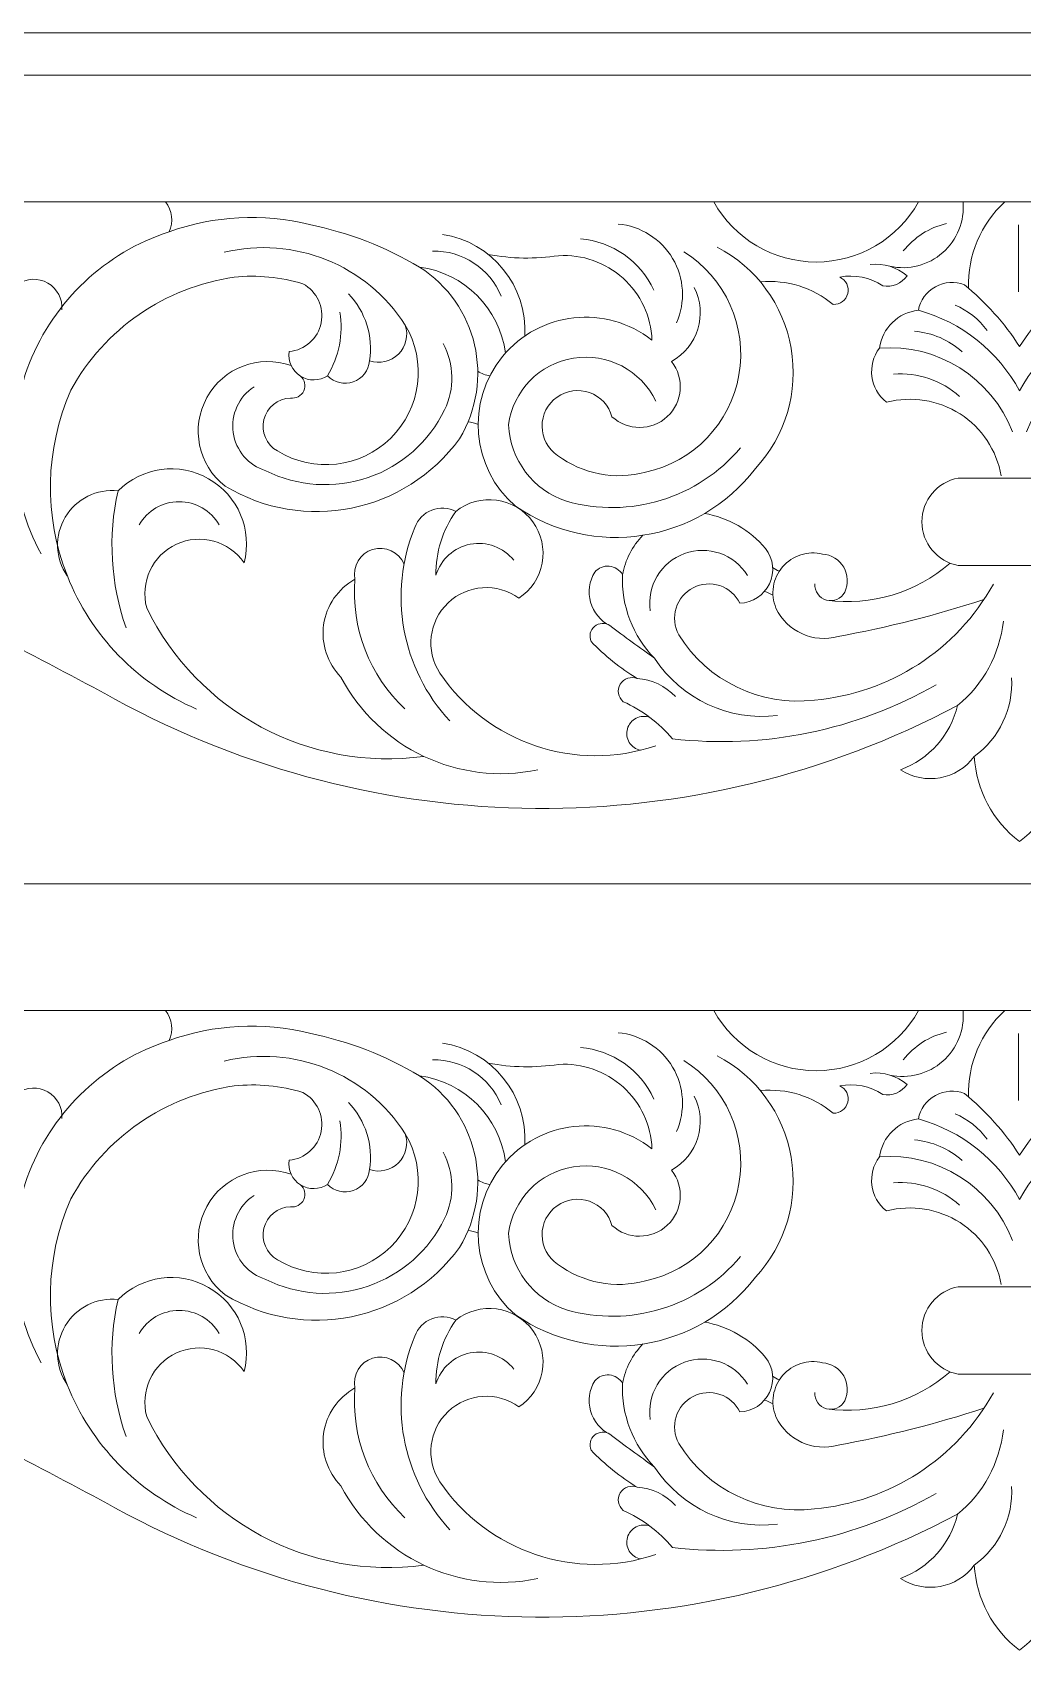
# Model space of a CAD drawing. Header units: millimetres. Extents: x 4866 to 5110, y 114 to 375.
# Drawn here: x 4921.9 to 4968.5, y 297.6 to 374.9 of the extents above; entities that cross this region are included whole.
import ezdxf

# ---------------------------------------------------------------- set-up
doc = ezdxf.new("R2010")
doc.units = ezdxf.units.MM
doc.header["$MEASUREMENT"] = 0
doc.layers.add('SITARA ALL', color=18, linetype='Continuous', true_color=0x000000)

msp = doc.modelspace()

# ---------------------------------------------------------------- linework, layer by layer
at = {"layer": 'SITARA ALL', "lineweight": 9}
for points, knots in [([(4866.449, 374.868), (4866.449, 374.868), (5110.449, 374.868), (5110.449, 374.868), (5110.449, 374.868), (5110.449, 252.868), (5110.449, 252.868), (5110.449, 252.868), (4866.449, 252.868), (4866.449, 252.868), (4866.449, 252.868), (4866.449, 374.868), (4866.449, 374.868)], [0, 0, 0, 0, 0.25, 0.25, 0.25, 0.5, 0.5, 0.5, 0.75, 0.75, 0.75, 1, 1, 1, 1]), ([(4917.691, 366.903), (4917.691, 366.903), (4868.458, 366.903), (4868.458, 366.903), (4868.458, 366.903), (4868.458, 372.868), (4868.458, 372.868), (4868.458, 372.868), (5068.449, 372.868), (5068.449, 372.868), (5068.449, 372.868), (5068.449, 366.903), (5068.449, 366.903), (5068.449, 366.903), (4918.777, 366.903), (4918.777, 366.903)], [0, 0, 0, 0, 0.166667, 0.166667, 0.166667, 0.333333, 0.333333, 0.333333, 0.5, 0.5, 0.5, 0.666667, 0.666667, 0.666667, 1, 1, 1, 1]), ([(4928.198, 366.903), (4928.514, 366.502), (4928.577, 365.957), (4928.361, 365.495), (4925.361, 364.514), (4922.953, 362.253), (4921.789, 359.319), (4920.626, 356.385), (4920.826, 353.088), (4922.338, 350.317)], [0, 0, 0, 0, 0.25, 0.25, 0.25, 0.5, 0.5, 0.5, 1, 1, 1, 1]), ([(4940.162, 363.832), (4938.558, 364.784), (4936.807, 365.461), (4934.98, 365.838), (4932.787, 366.377), (4930.486, 366.258), (4928.361, 365.495)], [0, 0, 0, 0, 0.333333, 0.333333, 0.333333, 1, 1, 1, 1]), ([(4954.021, 366.903), (4954.997, 365.154), (4956.84, 364.071), (4958.843, 364.071), (4960.845, 364.072), (4962.689, 365.154), (4963.664, 366.903)], [0, 0, 0, 0, 0.333333, 0.333333, 0.333333, 1, 1, 1, 1]), ([(4962.316, 363.868), (4963.202, 363.676), (4964.126, 363.915), (4964.806, 364.514), (4965.487, 365.113), (4965.842, 365.999), (4965.763, 366.903)], [0, 0, 0, 0, 0.333333, 0.333333, 0.333333, 1, 1, 1, 1]), ([(4952.263, 361.201), (4952.696, 362.183), (4952.629, 363.313), (4952.083, 364.236), (4951.537, 365.16), (4950.58, 365.764), (4949.511, 365.86)], [0, 0, 0, 0, 0.333333, 0.333333, 0.333333, 1, 1, 1, 1]), ([(4934.553, 358.695), (4934.754, 358.524), (4934.817, 358.24), (4934.707, 358.001), (4934.597, 357.761), (4934.34, 357.624), (4934.08, 357.665), (4933.482, 357.644), (4932.972, 357.229), (4932.83, 356.648), (4932.688, 356.067), (4932.949, 355.463), (4933.47, 355.169), (4935.177, 354.12), (4937.377, 354.37), (4938.803, 355.777), (4940.229, 357.183), (4940.513, 359.379), (4939.489, 361.1), (4937.663, 363.944), (4934.242, 365.32), (4930.958, 364.527)], [0, 0, 0, 0, 0.125, 0.125, 0.125, 0.25, 0.25, 0.25, 0.375, 0.375, 0.375, 0.5, 0.5, 0.5, 0.625, 0.625, 0.625, 0.75, 0.75, 0.75, 1, 1, 1, 1]), ([(4943.399, 364.425), (4944.493, 364.222), (4945.613, 364.203), (4946.713, 364.369), (4947.826, 364.438), (4948.921, 364.054), (4949.748, 363.307), (4950.575, 362.559), (4951.066, 361.508), (4951.11, 360.393), (4948.942, 362.088), (4945.822, 361.749), (4944.076, 359.623), (4942.329, 357.497), (4942.593, 354.369), (4944.676, 352.572), (4948.319, 350.056), (4953.289, 350.83), (4955.984, 354.343), (4957.397, 355.866), (4958.019, 357.959), (4957.664, 360.006), (4957.31, 362.053), (4956.022, 363.817), (4954.178, 364.775)], [0, 0, 0, 0, 0.111111, 0.111111, 0.111111, 0.222222, 0.222222, 0.222222, 0.333333, 0.333333, 0.333333, 0.444444, 0.444444, 0.444444, 0.555556, 0.555556, 0.555556, 0.666667, 0.666667, 0.666667, 0.777778, 0.777778, 0.777778, 1, 1, 1, 1]), ([(4952.615, 364.55), (4954.578, 363.325), (4955.603, 361.029), (4955.206, 358.749), (4954.809, 356.469), (4953.066, 354.657), (4950.805, 354.168), (4949.375, 353.789), (4947.85, 354.08), (4946.66, 354.956), (4946.208, 355.266), (4945.936, 355.778), (4945.932, 356.325), (4945.927, 356.873), (4946.191, 357.388), (4946.637, 357.706), (4947.083, 358.023), (4947.657, 358.102), (4948.172, 357.918), (4948.688, 357.734), (4949.082, 357.31), (4949.226, 356.781), (4949.964, 356.105), (4951.096, 356.108), (4951.829, 356.789), (4952.563, 357.47), (4952.651, 358.599), (4952.03, 359.384), (4953.268, 360.073), (4953.742, 361.614), (4953.103, 362.878)], [0, 0, 0, 0, 0.090909, 0.090909, 0.090909, 0.181818, 0.181818, 0.181818, 0.272727, 0.272727, 0.272727, 0.363636, 0.363636, 0.363636, 0.454545, 0.454545, 0.454545, 0.545455, 0.545455, 0.545455, 0.636364, 0.636364, 0.636364, 0.727273, 0.727273, 0.727273, 0.818182, 0.818182, 0.818182, 1, 1, 1, 1]), ([(4961.393, 363.946), (4962.019, 364.026), (4962.65, 363.834), (4963.126, 363.418), (4962.867, 363.053), (4962.42, 362.87), (4961.98, 362.949), (4961.385, 363.349), (4960.657, 363.497), (4959.953, 363.359), (4960.249, 363.227), (4960.409, 362.902), (4960.333, 362.587), (4960.257, 362.272), (4959.966, 362.056), (4959.643, 362.074), (4958.69, 362.871), (4957.457, 363.252), (4956.22, 363.131)], [0, 0, 0, 0, 0.142857, 0.142857, 0.142857, 0.285714, 0.285714, 0.285714, 0.428571, 0.428571, 0.428571, 0.571429, 0.571429, 0.571429, 0.714286, 0.714286, 0.714286, 1, 1, 1, 1]), ([(4923.314, 361.823), (4923.352, 362.335), (4923.093, 362.823), (4922.648, 363.079), (4922.203, 363.335), (4921.651, 363.314), (4921.227, 363.024)], [0, 0, 0, 0, 0.333333, 0.333333, 0.333333, 1, 1, 1, 1]), ([(4939.489, 361.1), (4939.649, 360.622), (4939.524, 360.093), (4939.167, 359.736), (4938.811, 359.379), (4938.282, 359.254), (4937.803, 359.413), (4937.767, 358.962), (4937.468, 358.575), (4937.041, 358.424), (4936.614, 358.273), (4936.138, 358.388), (4935.826, 358.717), (4935.444, 358.458), (4934.944, 358.449), (4934.553, 358.695), (4934.162, 358.94), (4933.952, 359.393), (4934.018, 359.85), (4934.764, 359.922), (4935.376, 360.472), (4935.526, 361.207), (4935.675, 361.942), (4935.327, 362.688), (4934.667, 363.045), (4933.621, 363.365), (4932.522, 363.47), (4931.435, 363.356), (4928.17, 362.893), (4925.317, 360.921), (4923.732, 358.03), (4922.514, 355.252), (4922.456, 352.102), (4923.571, 349.281), (4924.686, 346.46), (4926.869, 344.207), (4929.657, 343.014)], [0, 0, 0, 0, 0.076923, 0.076923, 0.076923, 0.153846, 0.153846, 0.153846, 0.230769, 0.230769, 0.230769, 0.307692, 0.307692, 0.307692, 0.384615, 0.384615, 0.384615, 0.461538, 0.461538, 0.461538, 0.538462, 0.538462, 0.538462, 0.615385, 0.615385, 0.615385, 0.692308, 0.692308, 0.692308, 0.769231, 0.769231, 0.769231, 0.846154, 0.846154, 0.846154, 1, 1, 1, 1]), ([(4934.113, 359.194), (4932.596, 359.732), (4930.914, 359.092), (4930.14, 357.681), (4929.366, 356.269), (4929.728, 354.507), (4930.997, 353.516), (4934.704, 351.281), (4939.5, 352.247), (4942.045, 355.749), (4943.715, 358.511), (4942.882, 362.096), (4940.162, 363.832), (4942.27, 363.551), (4943.929, 361.89), (4944.212, 359.782)], [0, 0, 0, 0, 0.166667, 0.166667, 0.166667, 0.333333, 0.333333, 0.333333, 0.5, 0.5, 0.5, 0.666667, 0.666667, 0.666667, 1, 1, 1, 1]), ([(4968.754, 356.07), (4969.745, 358.621), (4972.292, 360.224), (4975.021, 360.018), (4974.891, 360.962), (4974.136, 361.696), (4973.189, 361.799), (4973.097, 362.268), (4972.802, 362.673), (4972.384, 362.905), (4971.966, 363.137), (4971.467, 363.173), (4971.02, 363.003), (4970.011, 362.172), (4969.135, 361.192), (4968.423, 360.096), (4967.711, 361.192), (4966.835, 362.172), (4965.827, 363.003), (4965.38, 363.173), (4964.881, 363.137), (4964.462, 362.905), (4964.044, 362.673), (4963.75, 362.268), (4963.657, 361.799), (4965.697, 361.236), (4967.418, 359.863), (4968.423, 358.002), (4969.427, 359.864), (4971.15, 361.235), (4973.189, 361.799)], [0, 0, 0, 0, 0.090909, 0.090909, 0.090909, 0.181818, 0.181818, 0.181818, 0.272727, 0.272727, 0.272727, 0.363636, 0.363636, 0.363636, 0.454545, 0.454545, 0.454545, 0.545455, 0.545455, 0.545455, 0.636364, 0.636364, 0.636364, 0.727273, 0.727273, 0.727273, 0.818182, 0.818182, 0.818182, 1, 1, 1, 1]), ([(4967.562, 354), (4967.349, 355.2), (4966.646, 356.256), (4965.621, 356.914), (4964.595, 357.573), (4963.343, 357.773), (4962.163, 357.466), (4961.372, 358.08), (4961.222, 359.218), (4961.826, 360.018), (4961.955, 360.961), (4962.711, 361.696), (4963.657, 361.799)], [0, 0, 0, 0, 0.2, 0.2, 0.2, 0.4, 0.4, 0.4, 0.6, 0.6, 0.6, 1, 1, 1, 1]), ([(4941.268, 360.227), (4941.793, 359.261), (4941.821, 358.101), (4941.344, 357.111), (4940.616, 355.607), (4939.316, 354.456), (4937.735, 353.916), (4936.153, 353.376), (4934.414, 353.495), (4932.917, 354.24), (4932.099, 354.488), (4931.5, 355.191), (4931.381, 356.038), (4931.262, 356.884), (4931.647, 357.724), (4932.365, 358.188)], [0, 0, 0, 0, 0.166667, 0.166667, 0.166667, 0.333333, 0.333333, 0.333333, 0.5, 0.5, 0.5, 0.666667, 0.666667, 0.666667, 1, 1, 1, 1]), ([(4955.277, 355.316), (4953.276, 352.941), (4950.065, 351.958), (4947.076, 352.802), (4945.512, 353.322), (4944.43, 354.753), (4944.352, 356.4), (4944.562, 358.008), (4945.806, 359.288), (4947.408, 359.545), (4949.01, 359.802), (4950.591, 358.973), (4951.293, 357.511)], [0, 0, 0, 0, 0.2, 0.2, 0.2, 0.4, 0.4, 0.4, 0.6, 0.6, 0.6, 1, 1, 1, 1]), ([(4923.566, 349.287), (4922.994, 350.113), (4922.959, 351.197), (4923.474, 352.059), (4923.99, 352.92), (4924.962, 353.401), (4925.96, 353.289), (4927.088, 354.422), (4928.837, 354.657), (4930.225, 353.865), (4931.614, 353.074), (4932.299, 351.447), (4931.899, 349.9), (4931.19, 350.93), (4929.843, 351.3), (4928.709, 350.775), (4927.574, 350.249), (4926.983, 348.984), (4927.31, 347.777), (4929.698, 342.871), (4934.957, 340.05), (4940.364, 340.782)], [0, 0, 0, 0, 0.125, 0.125, 0.125, 0.25, 0.25, 0.25, 0.375, 0.375, 0.375, 0.5, 0.5, 0.5, 0.625, 0.625, 0.625, 0.75, 0.75, 0.75, 1, 1, 1, 1]), ([(4965.536, 353.894), (4965.536, 353.894), (4971.311, 353.894), (4971.311, 353.894), (4972.301, 353.709), (4973.02, 352.843), (4973.02, 351.834), (4973.021, 350.826), (4972.301, 349.961), (4971.311, 349.775), (4971.311, 349.775), (4965.536, 349.775), (4965.536, 349.775), (4964.545, 349.96), (4963.826, 350.826), (4963.826, 351.834), (4963.825, 352.843), (4964.545, 353.708), (4965.536, 353.894)], [0, 0, 0, 0, 0.166667, 0.166667, 0.166667, 0.333333, 0.333333, 0.333333, 0.5, 0.5, 0.5, 0.666667, 0.666667, 0.666667, 0.833333, 0.833333, 0.833333, 1, 1, 1, 1]), ([(4965.507, 343.179), (4953.071, 336.607), (4938.153, 336.725), (4925.815, 343.48), (4922.151, 345.47), (4918.44, 347.372), (4914.685, 349.184), (4908.644, 351.825), (4901.61, 350.519), (4896.925, 345.88), (4896.142, 346.346), (4895.783, 347.291), (4896.058, 348.159), (4896.956, 351.047), (4899.818, 352.86), (4902.813, 352.444), (4905.527, 352.297), (4908.227, 351.951), (4910.89, 351.41)], [0, 0, 0, 0, 0.142857, 0.142857, 0.142857, 0.285714, 0.285714, 0.285714, 0.428571, 0.428571, 0.428571, 0.571429, 0.571429, 0.571429, 0.714286, 0.714286, 0.714286, 1, 1, 1, 1]), ([(4930.72, 351.689), (4930.332, 352.364), (4929.614, 352.78), (4928.835, 352.78), (4928.056, 352.779), (4927.337, 352.364), (4926.95, 351.689)], [0, 0, 0, 0, 0.333333, 0.333333, 0.333333, 1, 1, 1, 1]), ([(4944.602, 350.019), (4944.112, 350.632), (4943.324, 350.924), (4942.553, 350.776), (4941.782, 350.627), (4941.158, 350.065), (4940.931, 349.314), (4940.917, 350.391), (4941.247, 351.445), (4941.872, 352.322), (4941.52, 352.507), (4941.106, 352.53), (4940.736, 352.386), (4940.366, 352.241), (4940.076, 351.944), (4939.942, 351.57), (4938.661, 348.468), (4939.303, 344.908), (4941.59, 342.451)], [0, 0, 0, 0, 0.142857, 0.142857, 0.142857, 0.285714, 0.285714, 0.285714, 0.428571, 0.428571, 0.428571, 0.571429, 0.571429, 0.571429, 0.714286, 0.714286, 0.714286, 1, 1, 1, 1]), ([(4941.872, 352.322), (4942.412, 352.753), (4943.105, 352.944), (4943.789, 352.852), (4944.474, 352.759), (4945.091, 352.389), (4945.496, 351.83), (4945.902, 351.271), (4946.061, 350.57), (4945.936, 349.89), (4945.812, 349.211), (4945.414, 348.612), (4944.837, 348.233), (4943.821, 348.974), (4942.421, 348.885), (4941.509, 348.019), (4940.596, 347.153), (4940.432, 345.761), (4941.119, 344.707), (4943.358, 341.414), (4947.509, 340.01), (4951.285, 341.276)], [0, 0, 0, 0, 0.125, 0.125, 0.125, 0.25, 0.25, 0.25, 0.375, 0.375, 0.375, 0.5, 0.5, 0.5, 0.625, 0.625, 0.625, 0.75, 0.75, 0.75, 1, 1, 1, 1]), ([(4953.583, 352.229), (4954.708, 352.03), (4955.728, 351.442), (4956.464, 350.568), (4956.829, 350.094), (4956.898, 349.455), (4956.643, 348.914), (4956.387, 348.372), (4955.85, 348.019), (4955.252, 347.999), (4955.06, 348.391), (4954.719, 348.688), (4954.305, 348.825), (4953.891, 348.963), (4953.44, 348.928), (4953.052, 348.728), (4952.664, 348.528), (4952.373, 348.181), (4952.244, 347.764), (4952.115, 347.348), (4952.159, 346.897), (4952.367, 346.513), (4953.721, 344.332), (4956.211, 343.131), (4958.761, 343.432), (4962.305, 343.746), (4965.462, 345.793), (4967.192, 348.902)], [0, 0, 0, 0, 0.1, 0.1, 0.1, 0.2, 0.2, 0.2, 0.3, 0.3, 0.3, 0.4, 0.4, 0.4, 0.5, 0.5, 0.5, 0.6, 0.6, 0.6, 0.7, 0.7, 0.7, 0.8, 0.8, 0.8, 1, 1, 1, 1]), ([(4945.731, 340.148), (4942.014, 339.373), (4938.229, 341.159), (4936.46, 344.519), (4935.817, 345.168), (4935.515, 346.082), (4935.644, 346.986), (4935.774, 347.891), (4936.32, 348.683), (4937.119, 349.126), (4936.993, 349.739), (4937.354, 350.347), (4937.952, 350.532), (4938.55, 350.716), (4939.191, 350.415), (4939.432, 349.838)], [0, 0, 0, 0, 0.166667, 0.166667, 0.166667, 0.333333, 0.333333, 0.333333, 0.5, 0.5, 0.5, 0.666667, 0.666667, 0.666667, 1, 1, 1, 1]), ([(4955.609, 349.306), (4954.989, 350.31), (4953.751, 350.741), (4952.642, 350.337), (4951.533, 349.934), (4950.859, 348.81), (4951.028, 347.642)], [0, 0, 0, 0, 0.333333, 0.333333, 0.333333, 1, 1, 1, 1]), ([(4958.785, 348.914), (4958.76, 348.561), (4958.986, 348.24), (4959.327, 348.146), (4959.667, 348.051), (4960.027, 348.208), (4960.188, 348.522), (4960.368, 348.897), (4960.35, 349.336), (4960.14, 349.694), (4959.931, 350.053), (4959.557, 350.284), (4959.143, 350.312), (4958.453, 350.482), (4957.726, 350.25), (4957.263, 349.71), (4956.799, 349.171), (4956.679, 348.417), (4956.951, 347.761), (4957.474, 346.667), (4958.705, 346.106), (4959.873, 346.431), (4962.199, 346.859), (4964.495, 347.439), (4966.744, 348.169)], [0, 0, 0, 0, 0.111111, 0.111111, 0.111111, 0.222222, 0.222222, 0.222222, 0.333333, 0.333333, 0.333333, 0.444444, 0.444444, 0.444444, 0.555556, 0.555556, 0.555556, 0.666667, 0.666667, 0.666667, 0.777778, 0.777778, 0.777778, 1, 1, 1, 1]), ([(4949.128, 346.943), (4948.683, 347.165), (4948.351, 347.565), (4948.216, 348.044), (4948.08, 348.524), (4948.153, 349.038), (4948.416, 349.461), (4948.585, 349.661), (4948.84, 349.765), (4949.1, 349.742), (4949.36, 349.718), (4949.592, 349.569), (4949.722, 349.342), (4949.66, 347.876), (4950.207, 346.45), (4951.234, 345.402), (4952.498, 343.481), (4954.735, 342.437), (4957.018, 342.707)], [0, 0, 0, 0, 0.142857, 0.142857, 0.142857, 0.285714, 0.285714, 0.285714, 0.428571, 0.428571, 0.428571, 0.571429, 0.571429, 0.571429, 0.714286, 0.714286, 0.714286, 1, 1, 1, 1]), ([(4951.234, 345.402), (4950.524, 345.904), (4949.822, 346.418), (4949.128, 346.943), (4948.906, 347.092), (4948.612, 347.076), (4948.407, 346.905), (4948.201, 346.734), (4948.132, 346.448), (4948.239, 346.202), (4948.883, 345.524), (4949.615, 344.934), (4950.413, 344.447), (4951.102, 344.414), (4951.749, 344.108), (4952.211, 343.596)], [0, 0, 0, 0, 0.166667, 0.166667, 0.166667, 0.333333, 0.333333, 0.333333, 0.5, 0.5, 0.5, 0.666667, 0.666667, 0.666667, 1, 1, 1, 1]), ([(4970.555, 340.778), (4970.463, 339.196), (4969.684, 337.733), (4968.423, 336.773), (4967.162, 337.732), (4966.384, 339.196), (4966.291, 340.778), (4965.484, 339.684), (4963.962, 339.411), (4962.823, 340.152), (4964.165, 340.654), (4965.17, 341.787), (4965.507, 343.179), (4966.716, 344.169), (4967.489, 345.593), (4967.66, 347.147)], [0, 0, 0, 0, 0.166667, 0.166667, 0.166667, 0.333333, 0.333333, 0.333333, 0.5, 0.5, 0.5, 0.666667, 0.666667, 0.666667, 1, 1, 1, 1]), ([(4964.498, 344.161), (4960.734, 342.006), (4956.377, 341.113), (4952.069, 341.612), (4951.439, 342.363), (4950.647, 342.961), (4949.751, 343.36), (4949.509, 343.565), (4949.453, 343.916), (4949.618, 344.186), (4949.783, 344.457), (4950.12, 344.567), (4950.413, 344.447)], [0, 0, 0, 0, 0.2, 0.2, 0.2, 0.4, 0.4, 0.4, 0.6, 0.6, 0.6, 1, 1, 1, 1]), ([(4951.01, 342.618), (4950.799, 342.696), (4950.564, 342.683), (4950.364, 342.581), (4950.163, 342.479), (4950.014, 342.298), (4949.952, 342.081), (4949.891, 341.865), (4949.923, 341.632), (4950.04, 341.44), (4950.158, 341.248), (4950.35, 341.114), (4950.571, 341.07)], [0, 0, 0, 0, 0.2, 0.2, 0.2, 0.4, 0.4, 0.4, 0.6, 0.6, 0.6, 1, 1, 1, 1]), ([(4917.691, 328.808), (4917.691, 328.808), (4868.458, 328.808), (4868.458, 328.808), (4868.458, 328.808), (4868.458, 334.773), (4868.458, 334.773), (4868.458, 334.773), (5068.449, 334.773), (5068.449, 334.773), (5068.449, 334.773), (5068.449, 328.808), (5068.449, 328.808), (5068.449, 328.808), (4918.777, 328.808), (4918.777, 328.808)], [0, 0, 0, 0, 0.166667, 0.166667, 0.166667, 0.333333, 0.333333, 0.333333, 0.5, 0.5, 0.5, 0.666667, 0.666667, 0.666667, 1, 1, 1, 1]), ([(4922.338, 312.222), (4920.827, 314.991), (4920.626, 318.292), (4921.789, 321.224), (4922.952, 324.156), (4925.362, 326.42), (4928.361, 327.4), (4928.577, 327.862), (4928.514, 328.407), (4928.198, 328.808)], [0, 0, 0, 0, 0.25, 0.25, 0.25, 0.5, 0.5, 0.5, 1, 1, 1, 1]), ([(4954.021, 328.808), (4954.997, 327.059), (4956.84, 325.976), (4958.843, 325.976), (4960.845, 325.977), (4962.689, 327.059), (4963.664, 328.808)], [0, 0, 0, 0, 0.333333, 0.333333, 0.333333, 1, 1, 1, 1]), ([(4962.316, 325.773), (4963.202, 325.581), (4964.126, 325.82), (4964.806, 326.419), (4965.487, 327.018), (4965.842, 327.904), (4965.763, 328.808)], [0, 0, 0, 0, 0.333333, 0.333333, 0.333333, 1, 1, 1, 1]), ([(4944.212, 321.687), (4943.929, 323.797), (4942.272, 325.455), (4940.162, 325.737), (4938.558, 326.689), (4936.807, 327.366), (4934.98, 327.743), (4932.787, 328.282), (4930.486, 328.163), (4928.361, 327.4)], [0, 0, 0, 0, 0.25, 0.25, 0.25, 0.5, 0.5, 0.5, 1, 1, 1, 1]), ([(4952.263, 323.106), (4952.696, 324.088), (4952.629, 325.218), (4952.083, 326.141), (4951.537, 327.065), (4950.58, 327.669), (4949.511, 327.765)], [0, 0, 0, 0, 0.333333, 0.333333, 0.333333, 1, 1, 1, 1]), ([(4930.958, 326.432), (4934.239, 327.224), (4937.665, 325.846), (4939.489, 323.005), (4940.512, 321.285), (4940.228, 319.087), (4938.803, 317.681), (4937.378, 316.276), (4935.175, 316.026), (4933.47, 317.074), (4932.949, 317.368), (4932.688, 317.973), (4932.83, 318.553), (4932.972, 319.134), (4933.483, 319.549), (4934.08, 319.57), (4934.341, 319.529), (4934.597, 319.666), (4934.707, 319.906), (4934.817, 320.145), (4934.754, 320.429), (4934.553, 320.6)], [0, 0, 0, 0, 0.125, 0.125, 0.125, 0.25, 0.25, 0.25, 0.375, 0.375, 0.375, 0.5, 0.5, 0.5, 0.625, 0.625, 0.625, 0.75, 0.75, 0.75, 1, 1, 1, 1]), ([(4943.399, 326.33), (4944.493, 326.127), (4945.613, 326.108), (4946.713, 326.274), (4947.826, 326.343), (4948.921, 325.959), (4949.748, 325.211), (4950.575, 324.464), (4951.066, 323.413), (4951.11, 322.298), (4948.942, 323.993), (4945.822, 323.654), (4944.076, 321.528), (4942.329, 319.402), (4942.593, 316.274), (4944.676, 314.477), (4948.319, 311.961), (4953.289, 312.735), (4955.984, 316.248), (4957.397, 317.771), (4958.019, 319.864), (4957.664, 321.911), (4957.31, 323.958), (4956.022, 325.722), (4954.178, 326.68)], [0, 0, 0, 0, 0.111111, 0.111111, 0.111111, 0.222222, 0.222222, 0.222222, 0.333333, 0.333333, 0.333333, 0.444444, 0.444444, 0.444444, 0.555556, 0.555556, 0.555556, 0.666667, 0.666667, 0.666667, 0.777778, 0.777778, 0.777778, 1, 1, 1, 1]), ([(4953.103, 324.783), (4953.741, 323.52), (4953.266, 321.977), (4952.03, 321.289), (4952.65, 320.505), (4952.562, 319.374), (4951.829, 318.694), (4951.097, 318.013), (4949.963, 318.011), (4949.226, 318.686), (4949.082, 319.215), (4948.688, 319.639), (4948.172, 319.823), (4947.656, 320.007), (4947.083, 319.928), (4946.637, 319.611), (4946.191, 319.293), (4945.927, 318.778), (4945.932, 318.23), (4945.936, 317.682), (4946.208, 317.171), (4946.66, 316.861), (4947.851, 315.984), (4949.374, 315.694), (4950.805, 316.073), (4953.068, 316.562), (4954.809, 318.372), (4955.206, 320.654), (4955.603, 322.936), (4954.58, 325.229), (4952.615, 326.455)], [0, 0, 0, 0, 0.090909, 0.090909, 0.090909, 0.181818, 0.181818, 0.181818, 0.272727, 0.272727, 0.272727, 0.363636, 0.363636, 0.363636, 0.454545, 0.454545, 0.454545, 0.545455, 0.545455, 0.545455, 0.636364, 0.636364, 0.636364, 0.727273, 0.727273, 0.727273, 0.818182, 0.818182, 0.818182, 1, 1, 1, 1]), ([(4929.657, 304.919), (4926.872, 306.111), (4924.679, 308.367), (4923.565, 311.184), (4922.451, 314.001), (4922.515, 317.16), (4923.732, 319.935), (4925.316, 322.824), (4928.172, 324.798), (4931.435, 325.261), (4932.522, 325.375), (4933.621, 325.269), (4934.667, 324.95), (4935.326, 324.594), (4935.674, 323.847), (4935.526, 323.112), (4935.377, 322.378), (4934.764, 321.827), (4934.018, 321.755), (4933.952, 321.298), (4934.161, 320.845), (4934.553, 320.6), (4934.945, 320.354), (4935.444, 320.363), (4935.826, 320.622), (4936.372, 321.517), (4936.579, 322.578), (4936.408, 323.612)], [0, 0, 0, 0, 0.1, 0.1, 0.1, 0.2, 0.2, 0.2, 0.3, 0.3, 0.3, 0.4, 0.4, 0.4, 0.5, 0.5, 0.5, 0.6, 0.6, 0.6, 0.7, 0.7, 0.7, 0.8, 0.8, 0.8, 1, 1, 1, 1]), ([(4940.162, 325.737), (4942.879, 324.003), (4943.713, 320.412), (4942.045, 317.654), (4939.503, 314.156), (4934.7, 313.189), (4930.997, 315.421), (4929.729, 316.411), (4929.367, 318.176), (4930.14, 319.586), (4930.913, 320.996), (4932.598, 321.636), (4934.113, 321.099)], [0, 0, 0, 0, 0.2, 0.2, 0.2, 0.4, 0.4, 0.4, 0.6, 0.6, 0.6, 1, 1, 1, 1]), ([(4961.393, 325.851), (4962.019, 325.931), (4962.65, 325.739), (4963.126, 325.323), (4962.867, 324.958), (4962.42, 324.775), (4961.98, 324.853), (4961.386, 325.254), (4960.657, 325.402), (4959.953, 325.264), (4960.249, 325.132), (4960.409, 324.807), (4960.333, 324.492), (4960.257, 324.177), (4959.966, 323.961), (4959.643, 323.979), (4958.69, 324.776), (4957.457, 325.157), (4956.22, 325.036)], [0, 0, 0, 0, 0.142857, 0.142857, 0.142857, 0.285714, 0.285714, 0.285714, 0.428571, 0.428571, 0.428571, 0.571429, 0.571429, 0.571429, 0.714286, 0.714286, 0.714286, 1, 1, 1, 1]), ([(4923.314, 323.728), (4923.352, 324.24), (4923.093, 324.728), (4922.648, 324.984), (4922.203, 325.24), (4921.651, 325.219), (4921.227, 324.929)], [0, 0, 0, 0, 0.333333, 0.333333, 0.333333, 1, 1, 1, 1]), ([(4963.657, 323.704), (4963.75, 324.173), (4964.044, 324.578), (4964.462, 324.81), (4964.88, 325.042), (4965.38, 325.078), (4965.827, 324.908), (4966.835, 324.077), (4967.711, 323.097), (4968.423, 322.001), (4969.135, 323.097), (4970.011, 324.077), (4971.02, 324.908), (4971.467, 325.078), (4971.966, 325.042), (4972.384, 324.81), (4972.802, 324.578), (4973.097, 324.173), (4973.189, 323.704), (4974.135, 323.601), (4974.891, 322.866), (4975.021, 321.923)], [0, 0, 0, 0, 0.125, 0.125, 0.125, 0.25, 0.25, 0.25, 0.375, 0.375, 0.375, 0.5, 0.5, 0.5, 0.625, 0.625, 0.625, 0.75, 0.75, 0.75, 1, 1, 1, 1]), ([(4939.489, 323.005), (4939.649, 322.527), (4939.524, 321.998), (4939.167, 321.641), (4938.811, 321.283), (4938.282, 321.159), (4937.803, 321.318), (4937.981, 322.47), (4937.617, 323.638), (4936.815, 324.483)], [0, 0, 0, 0, 0.25, 0.25, 0.25, 0.5, 0.5, 0.5, 1, 1, 1, 1]), ([(4961.826, 321.923), (4961.955, 322.866), (4962.711, 323.601), (4963.657, 323.704), (4965.697, 323.141), (4967.418, 321.768), (4968.423, 319.907), (4969.427, 321.769), (4971.15, 323.14), (4973.189, 323.704)], [0, 0, 0, 0, 0.25, 0.25, 0.25, 0.5, 0.5, 0.5, 1, 1, 1, 1]), ([(4932.365, 320.093), (4931.646, 319.629), (4931.262, 318.79), (4931.381, 317.943), (4931.5, 317.095), (4932.098, 316.394), (4932.917, 316.145), (4934.415, 315.399), (4936.15, 315.283), (4937.733, 315.824), (4939.317, 316.365), (4940.615, 317.51), (4941.344, 319.016), (4941.821, 320.007), (4941.793, 321.166), (4941.268, 322.132)], [0, 0, 0, 0, 0.166667, 0.166667, 0.166667, 0.333333, 0.333333, 0.333333, 0.5, 0.5, 0.5, 0.666667, 0.666667, 0.666667, 1, 1, 1, 1]), ([(4951.293, 319.416), (4950.59, 320.88), (4949.011, 321.707), (4947.408, 321.45), (4945.805, 321.193), (4944.562, 319.915), (4944.352, 318.305), (4944.43, 316.657), (4945.511, 315.228), (4947.076, 314.707), (4950.068, 313.862), (4953.274, 314.844), (4955.277, 317.221)], [0, 0, 0, 0, 0.2, 0.2, 0.2, 0.4, 0.4, 0.4, 0.6, 0.6, 0.6, 1, 1, 1, 1]), ([(4968.092, 317.975), (4967.099, 320.528), (4964.557, 322.131), (4961.826, 321.923), (4961.222, 321.122), (4961.371, 319.986), (4962.163, 319.371), (4963.342, 319.678), (4964.596, 319.477), (4965.621, 318.819), (4966.646, 318.161), (4967.35, 317.104), (4967.562, 315.905)], [0, 0, 0, 0, 0.2, 0.2, 0.2, 0.4, 0.4, 0.4, 0.6, 0.6, 0.6, 1, 1, 1, 1]), ([(4935.826, 320.622), (4936.138, 320.293), (4936.614, 320.178), (4937.041, 320.329), (4937.468, 320.48), (4937.767, 320.867), (4937.803, 321.318)], [0, 0, 0, 0, 0.333333, 0.333333, 0.333333, 1, 1, 1, 1]), ([(4940.364, 302.687), (4934.962, 301.955), (4929.696, 304.78), (4927.31, 309.682), (4926.983, 310.888), (4927.575, 312.155), (4928.709, 312.68), (4929.842, 313.205), (4931.191, 312.834), (4931.899, 311.805), (4932.299, 313.354), (4931.615, 314.978), (4930.225, 315.77), (4928.835, 316.563), (4927.089, 316.328), (4925.96, 315.194), (4924.961, 315.307), (4923.99, 314.826), (4923.474, 313.964), (4922.959, 313.101), (4922.994, 312.018), (4923.566, 311.192)], [0, 0, 0, 0, 0.125, 0.125, 0.125, 0.25, 0.25, 0.25, 0.375, 0.375, 0.375, 0.5, 0.5, 0.5, 0.625, 0.625, 0.625, 0.75, 0.75, 0.75, 1, 1, 1, 1]), ([(4965.536, 315.799), (4964.544, 315.613), (4963.825, 314.749), (4963.826, 313.739), (4963.826, 312.73), (4964.544, 311.865), (4965.536, 311.68), (4965.536, 311.68), (4971.311, 311.68), (4971.311, 311.68), (4972.302, 311.866), (4973.021, 312.73), (4973.02, 313.739), (4973.02, 314.749), (4972.303, 315.614), (4971.311, 315.799), (4971.311, 315.799), (4965.536, 315.799), (4965.536, 315.799)], [0, 0, 0, 0, 0.166667, 0.166667, 0.166667, 0.333333, 0.333333, 0.333333, 0.5, 0.5, 0.5, 0.666667, 0.666667, 0.666667, 0.833333, 0.833333, 0.833333, 1, 1, 1, 1]), ([(4930.72, 313.594), (4930.332, 314.269), (4929.614, 314.685), (4928.835, 314.685), (4928.056, 314.684), (4927.337, 314.269), (4926.95, 313.594)], [0, 0, 0, 0, 0.333333, 0.333333, 0.333333, 1, 1, 1, 1]), ([(4951.285, 303.181), (4947.512, 301.916), (4943.356, 303.322), (4941.119, 306.612), (4940.432, 307.665), (4940.597, 309.059), (4941.509, 309.924), (4942.42, 310.789), (4943.822, 310.878), (4944.837, 310.138), (4945.415, 310.517), (4945.812, 311.116), (4945.936, 311.795), (4946.061, 312.475), (4945.902, 313.176), (4945.496, 313.735), (4945.091, 314.295), (4944.474, 314.664), (4943.789, 314.757), (4943.104, 314.849), (4942.412, 314.658), (4941.872, 314.227), (4941.247, 313.349), (4940.917, 312.296), (4940.931, 311.219), (4941.158, 311.969), (4941.783, 312.533), (4942.553, 312.681), (4943.323, 312.829), (4944.112, 312.537), (4944.602, 311.924)], [0, 0, 0, 0, 0.090909, 0.090909, 0.090909, 0.181818, 0.181818, 0.181818, 0.272727, 0.272727, 0.272727, 0.363636, 0.363636, 0.363636, 0.454545, 0.454545, 0.454545, 0.545455, 0.545455, 0.545455, 0.636364, 0.636364, 0.636364, 0.727273, 0.727273, 0.727273, 0.818182, 0.818182, 0.818182, 1, 1, 1, 1]), ([(4967.66, 309.052), (4967.489, 307.499), (4966.715, 306.074), (4965.507, 305.084), (4953.071, 298.512), (4938.153, 298.63), (4925.815, 305.385), (4922.151, 307.375), (4918.44, 309.277), (4914.685, 311.089), (4908.644, 313.73), (4901.61, 312.424), (4896.925, 307.785), (4896.142, 308.251), (4895.783, 309.196), (4896.058, 310.064)], [0, 0, 0, 0, 0.166667, 0.166667, 0.166667, 0.333333, 0.333333, 0.333333, 0.5, 0.5, 0.5, 0.666667, 0.666667, 0.666667, 1, 1, 1, 1]), ([(4941.59, 304.356), (4939.305, 306.811), (4938.662, 310.376), (4939.942, 313.475), (4940.076, 313.849), (4940.366, 314.146), (4940.736, 314.291), (4941.106, 314.435), (4941.52, 314.412), (4941.872, 314.227)], [0, 0, 0, 0, 0.25, 0.25, 0.25, 0.5, 0.5, 0.5, 1, 1, 1, 1]), ([(4953.583, 314.134), (4954.708, 313.935), (4955.728, 313.347), (4956.464, 312.473), (4956.829, 311.999), (4956.898, 311.36), (4956.643, 310.819), (4956.387, 310.277), (4955.85, 309.924), (4955.252, 309.904), (4955.06, 310.296), (4954.719, 310.593), (4954.305, 310.73), (4953.891, 310.868), (4953.44, 310.832), (4953.052, 310.633), (4952.664, 310.433), (4952.373, 310.086), (4952.244, 309.669), (4952.115, 309.253), (4952.159, 308.802), (4952.367, 308.418), (4953.721, 306.237), (4956.211, 305.036), (4958.761, 305.337), (4962.305, 305.651), (4965.462, 307.698), (4967.192, 310.807)], [0, 0, 0, 0, 0.1, 0.1, 0.1, 0.2, 0.2, 0.2, 0.3, 0.3, 0.3, 0.4, 0.4, 0.4, 0.5, 0.5, 0.5, 0.6, 0.6, 0.6, 0.7, 0.7, 0.7, 0.8, 0.8, 0.8, 1, 1, 1, 1]), ([(4939.432, 311.743), (4939.191, 312.321), (4938.551, 312.621), (4937.952, 312.437), (4937.354, 312.252), (4936.993, 311.644), (4937.119, 311.031), (4936.319, 310.587), (4935.774, 309.796), (4935.644, 308.891), (4935.515, 307.986), (4935.816, 307.074), (4936.46, 306.424), (4938.231, 303.061), (4942.01, 301.277), (4945.731, 302.053)], [0, 0, 0, 0, 0.166667, 0.166667, 0.166667, 0.333333, 0.333333, 0.333333, 0.5, 0.5, 0.5, 0.666667, 0.666667, 0.666667, 1, 1, 1, 1]), ([(4955.609, 311.211), (4954.989, 312.215), (4953.751, 312.646), (4952.642, 312.242), (4951.533, 311.839), (4950.859, 310.715), (4951.028, 309.547)], [0, 0, 0, 0, 0.333333, 0.333333, 0.333333, 1, 1, 1, 1]), ([(4966.744, 310.074), (4964.495, 309.344), (4962.199, 308.764), (4959.873, 308.336), (4958.706, 308.011), (4957.474, 308.573), (4956.951, 309.666), (4956.679, 310.322), (4956.8, 311.076), (4957.263, 311.615), (4957.725, 312.154), (4958.453, 312.387), (4959.143, 312.217), (4959.557, 312.189), (4959.931, 311.957), (4960.14, 311.599), (4960.35, 311.241), (4960.367, 310.802), (4960.188, 310.427), (4960.027, 310.113), (4959.667, 309.956), (4959.327, 310.051), (4958.987, 310.145), (4958.76, 310.467), (4958.785, 310.819)], [0, 0, 0, 0, 0.111111, 0.111111, 0.111111, 0.222222, 0.222222, 0.222222, 0.333333, 0.333333, 0.333333, 0.444444, 0.444444, 0.444444, 0.555556, 0.555556, 0.555556, 0.666667, 0.666667, 0.666667, 0.777778, 0.777778, 0.777778, 1, 1, 1, 1]), ([(4957.018, 304.612), (4954.736, 304.343), (4952.497, 305.387), (4951.234, 307.307), (4950.207, 308.355), (4949.66, 309.782), (4949.722, 311.247), (4949.592, 311.474), (4949.36, 311.623), (4949.1, 311.647), (4948.84, 311.67), (4948.585, 311.566), (4948.416, 311.366), (4948.153, 310.943), (4948.08, 310.429), (4948.216, 309.949), (4948.351, 309.47), (4948.682, 309.07), (4949.128, 308.848), (4949.822, 308.323), (4950.524, 307.809), (4951.234, 307.307)], [0, 0, 0, 0, 0.125, 0.125, 0.125, 0.25, 0.25, 0.25, 0.375, 0.375, 0.375, 0.5, 0.5, 0.5, 0.625, 0.625, 0.625, 0.75, 0.75, 0.75, 1, 1, 1, 1]), ([(4964.498, 306.066), (4960.734, 303.911), (4956.377, 303.018), (4952.069, 303.517), (4951.439, 304.268), (4950.647, 304.866), (4949.751, 305.265), (4949.509, 305.47), (4949.453, 305.821), (4949.618, 306.091), (4949.783, 306.362), (4950.12, 306.472), (4950.413, 306.352), (4949.615, 306.839), (4948.883, 307.429), (4948.239, 308.107), (4948.133, 308.353), (4948.201, 308.639), (4948.407, 308.81), (4948.612, 308.981), (4948.906, 308.996), (4949.128, 308.848)], [0, 0, 0, 0, 0.125, 0.125, 0.125, 0.25, 0.25, 0.25, 0.375, 0.375, 0.375, 0.5, 0.5, 0.5, 0.625, 0.625, 0.625, 0.75, 0.75, 0.75, 1, 1, 1, 1]), ([(4951.01, 304.523), (4950.799, 304.601), (4950.564, 304.588), (4950.364, 304.486), (4950.163, 304.384), (4950.014, 304.203), (4949.952, 303.986), (4949.891, 303.77), (4949.923, 303.537), (4950.04, 303.345), (4950.158, 303.153), (4950.35, 303.019), (4950.571, 302.975)], [0, 0, 0, 0, 0.2, 0.2, 0.2, 0.4, 0.4, 0.4, 0.6, 0.6, 0.6, 1, 1, 1, 1]), ([(4965.507, 305.084), (4965.17, 303.693), (4964.164, 302.559), (4962.823, 302.057), (4963.964, 301.315), (4965.483, 301.588), (4966.291, 302.683), (4966.384, 301.1), (4967.162, 299.638), (4968.423, 298.678), (4969.684, 299.638), (4970.463, 301.1), (4970.555, 302.683)], [0, 0, 0, 0, 0.2, 0.2, 0.2, 0.4, 0.4, 0.4, 0.6, 0.6, 0.6, 1, 1, 1, 1])]:
    msp.add_open_spline(points, degree=3, knots=knots, dxfattribs=at)
for points in [[(4967.727, 366.903), (4966.595, 365.86), (4965.972, 364.379), (4966.019, 362.841)], [(4964.976, 365.882), (4964.174, 365.693), (4963.46, 365.238), (4962.949, 364.591)], [(4968.38, 365.821), (4968.38, 365.821), (4968.38, 362.665), (4968.38, 362.665)], [(4945.118, 360.579), (4945.251, 362.939), (4943.575, 365.013), (4941.239, 365.373)], [(4951.191, 362.738), (4950.567, 364.115), (4949.246, 365.043), (4947.739, 365.161)], [(4944.005, 362.465), (4943.464, 363.769), (4942.184, 364.61), (4940.773, 364.588)], [(4937.803, 359.413), (4937.981, 360.565), (4937.617, 361.733), (4936.815, 362.578)], [(4935.826, 358.717), (4936.372, 359.612), (4936.579, 360.673), (4936.408, 361.707)], [(4966.894, 360.84), (4966.509, 361.371), (4965.988, 361.788), (4965.385, 362.046)], [(4968.092, 356.07), (4967.099, 358.623), (4964.557, 360.226), (4961.826, 360.018)], [(4965.717, 359.844), (4965.096, 360.399), (4964.312, 360.738), (4963.482, 360.809)], [(4942.903, 358.928), (4943.077, 358.817), (4943.272, 358.742), (4943.475, 358.706)], [(4965.596, 357.733), (4964.751, 358.502), (4963.624, 358.885), (4962.485, 358.789)], [(4942.922, 356.42), (4942.769, 356.478), (4942.609, 356.518), (4942.447, 356.541)], [(4925.96, 353.289), (4925.476, 351.147), (4925.606, 348.912), (4926.337, 346.84)], [(4950.684, 351.198), (4950.183, 350.69), (4949.848, 350.044), (4949.722, 349.342)], [(4956.792, 349.688), (4956.887, 349.609), (4956.995, 349.548), (4957.111, 349.507)], [(4959.327, 348.146), (4961.429, 347.856), (4963.552, 348.49), (4965.15, 349.886)], [(4937.119, 349.126), (4936.931, 346.836), (4937.796, 344.587), (4939.472, 343.015)], [(4956.811, 348.37), (4956.686, 348.45), (4956.549, 348.511), (4956.406, 348.55)], [(4966.291, 340.778), (4967.469, 341.634), (4968.131, 343.029), (4968.048, 344.483)], [(4967.727, 328.808), (4966.595, 327.765), (4965.972, 326.284), (4966.019, 324.746)], [(4964.976, 327.787), (4964.174, 327.598), (4963.46, 327.143), (4962.949, 326.496)], [(4968.38, 327.726), (4968.38, 327.726), (4968.38, 324.57), (4968.38, 324.57)], [(4945.118, 322.484), (4945.251, 324.844), (4943.575, 326.918), (4941.239, 327.278)], [(4951.191, 324.643), (4950.567, 326.02), (4949.246, 326.948), (4947.739, 327.066)], [(4944.005, 324.37), (4943.464, 325.674), (4942.184, 326.515), (4940.773, 326.493)], [(4966.894, 322.745), (4966.509, 323.276), (4965.988, 323.693), (4965.385, 323.951)], [(4965.717, 321.749), (4965.096, 322.304), (4964.312, 322.643), (4963.482, 322.714)], [(4942.903, 320.833), (4943.077, 320.722), (4943.272, 320.647), (4943.475, 320.611)], [(4965.596, 319.638), (4964.751, 320.407), (4963.624, 320.79), (4962.485, 320.694)], [(4942.922, 318.325), (4942.769, 318.383), (4942.609, 318.423), (4942.447, 318.446)], [(4925.96, 315.194), (4925.476, 313.052), (4925.606, 310.817), (4926.337, 308.745)], [(4950.684, 313.103), (4950.183, 312.595), (4949.848, 311.949), (4949.722, 311.247)], [(4956.792, 311.593), (4956.887, 311.514), (4956.995, 311.453), (4957.111, 311.412)], [(4959.327, 310.051), (4961.429, 309.761), (4963.552, 310.395), (4965.15, 311.791)], [(4937.119, 311.031), (4936.931, 308.741), (4937.796, 306.492), (4939.472, 304.92)], [(4956.811, 310.275), (4956.686, 310.355), (4956.549, 310.416), (4956.406, 310.455)], [(4952.211, 305.501), (4951.749, 306.013), (4951.102, 306.319), (4950.413, 306.352)], [(4966.291, 302.683), (4967.469, 303.539), (4968.131, 304.934), (4968.048, 306.388)]]:
    msp.add_open_spline(points, degree=3, dxfattribs=at)

doc.saveas('drawing.dxf')
